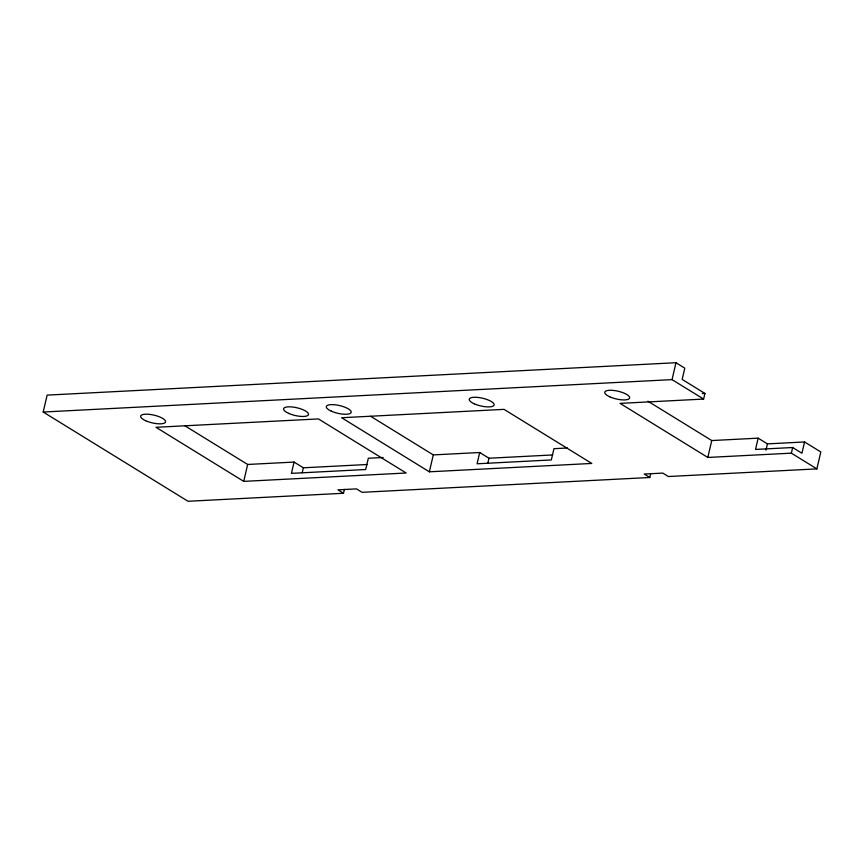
<?xml version="1.0" encoding="UTF-8"?>
<svg xmlns="http://www.w3.org/2000/svg" width="864" height="864" viewBox="0 0 864 864"><rect width="100%" height="100%" fill="white"/><g stroke="black" fill="none" stroke-linecap="round" stroke-linejoin="round"><path stroke-width="1.3" d="M344.401 489.37L343.494 493.268L188.028 501.282L43.2 412.031L47.131 395.118L675.972 362.718L684.785 368.15L682.171 379.415L704.916 393.444L703.609 399.071L620.071 403.38L707.81 457.456L791.348 453.157L816.869 468.882L820.8 451.969L804.568 441.968L767.437 443.88L758.16 438.156L711.752 440.554L647.935 401.22M243.724 481.378L155.984 427.291L318.416 418.921L406.156 473.008L243.724 481.378L247.655 464.465L184.982 425.844M247.655 464.465L294.073 462.078L291.449 473.353L365.699 469.519L368.323 458.255L383.141 457.488M302.184 472.802L303.35 467.802L294.073 462.078M429.354 471.809L341.615 417.733L504.047 409.363L591.786 463.439L429.354 471.809L433.296 454.907L370.624 416.275M433.296 454.907L479.704 452.509L477.079 463.784L551.329 459.95L553.954 448.686L567.432 447.995M487.825 463.244L488.981 458.233L479.704 452.509M703.609 399.071L672.041 379.62L675.972 362.718M343.494 493.268L337.921 489.845L356.486 488.884L362.059 492.318L649.793 477.49L650.7 473.591M707.81 457.456L711.752 440.554M758.16 438.156L755.536 449.431L792.666 447.52L801.943 453.244L804.568 441.968M765.979 450.144L767.437 443.88M791.348 453.157L792.666 447.52M43.2 412.031L672.041 379.62M702.27 393.574L704.916 393.444M303.35 467.802L366.995 464.519M488.981 458.233L552.636 454.95M816.869 468.882L668.358 476.528L662.785 473.094L644.22 474.055L649.793 477.49M145.703 420.736A12.787 3.974 13.1 0 0 165.51 422.053A12.787 3.974 13.1 0 0 148.09 414.234A12.787 3.974 13.1 0 0 145.703 420.736M609.8 396.824A12.787 3.974 13.1 0 0 629.597 398.142A12.787 3.974 13.1 0 0 612.176 390.323A12.787 3.974 13.1 0 0 609.8 396.824M331.344 411.178A12.787 3.974 13.1 0 0 351.14 412.484A12.787 3.974 13.1 0 0 333.731 404.676A12.787 3.974 13.1 0 0 331.344 411.178M288.641 413.37A12.787 3.974 13.1 0 0 308.448 414.688A12.787 3.974 13.1 0 0 291.028 406.868A12.787 3.974 13.1 0 0 288.641 413.37M474.282 403.812A12.787 3.974 13.1 0 0 494.078 405.119A12.787 3.974 13.1 0 0 476.669 397.31A12.787 3.974 13.1 0 0 474.282 403.812"/></g></svg>
